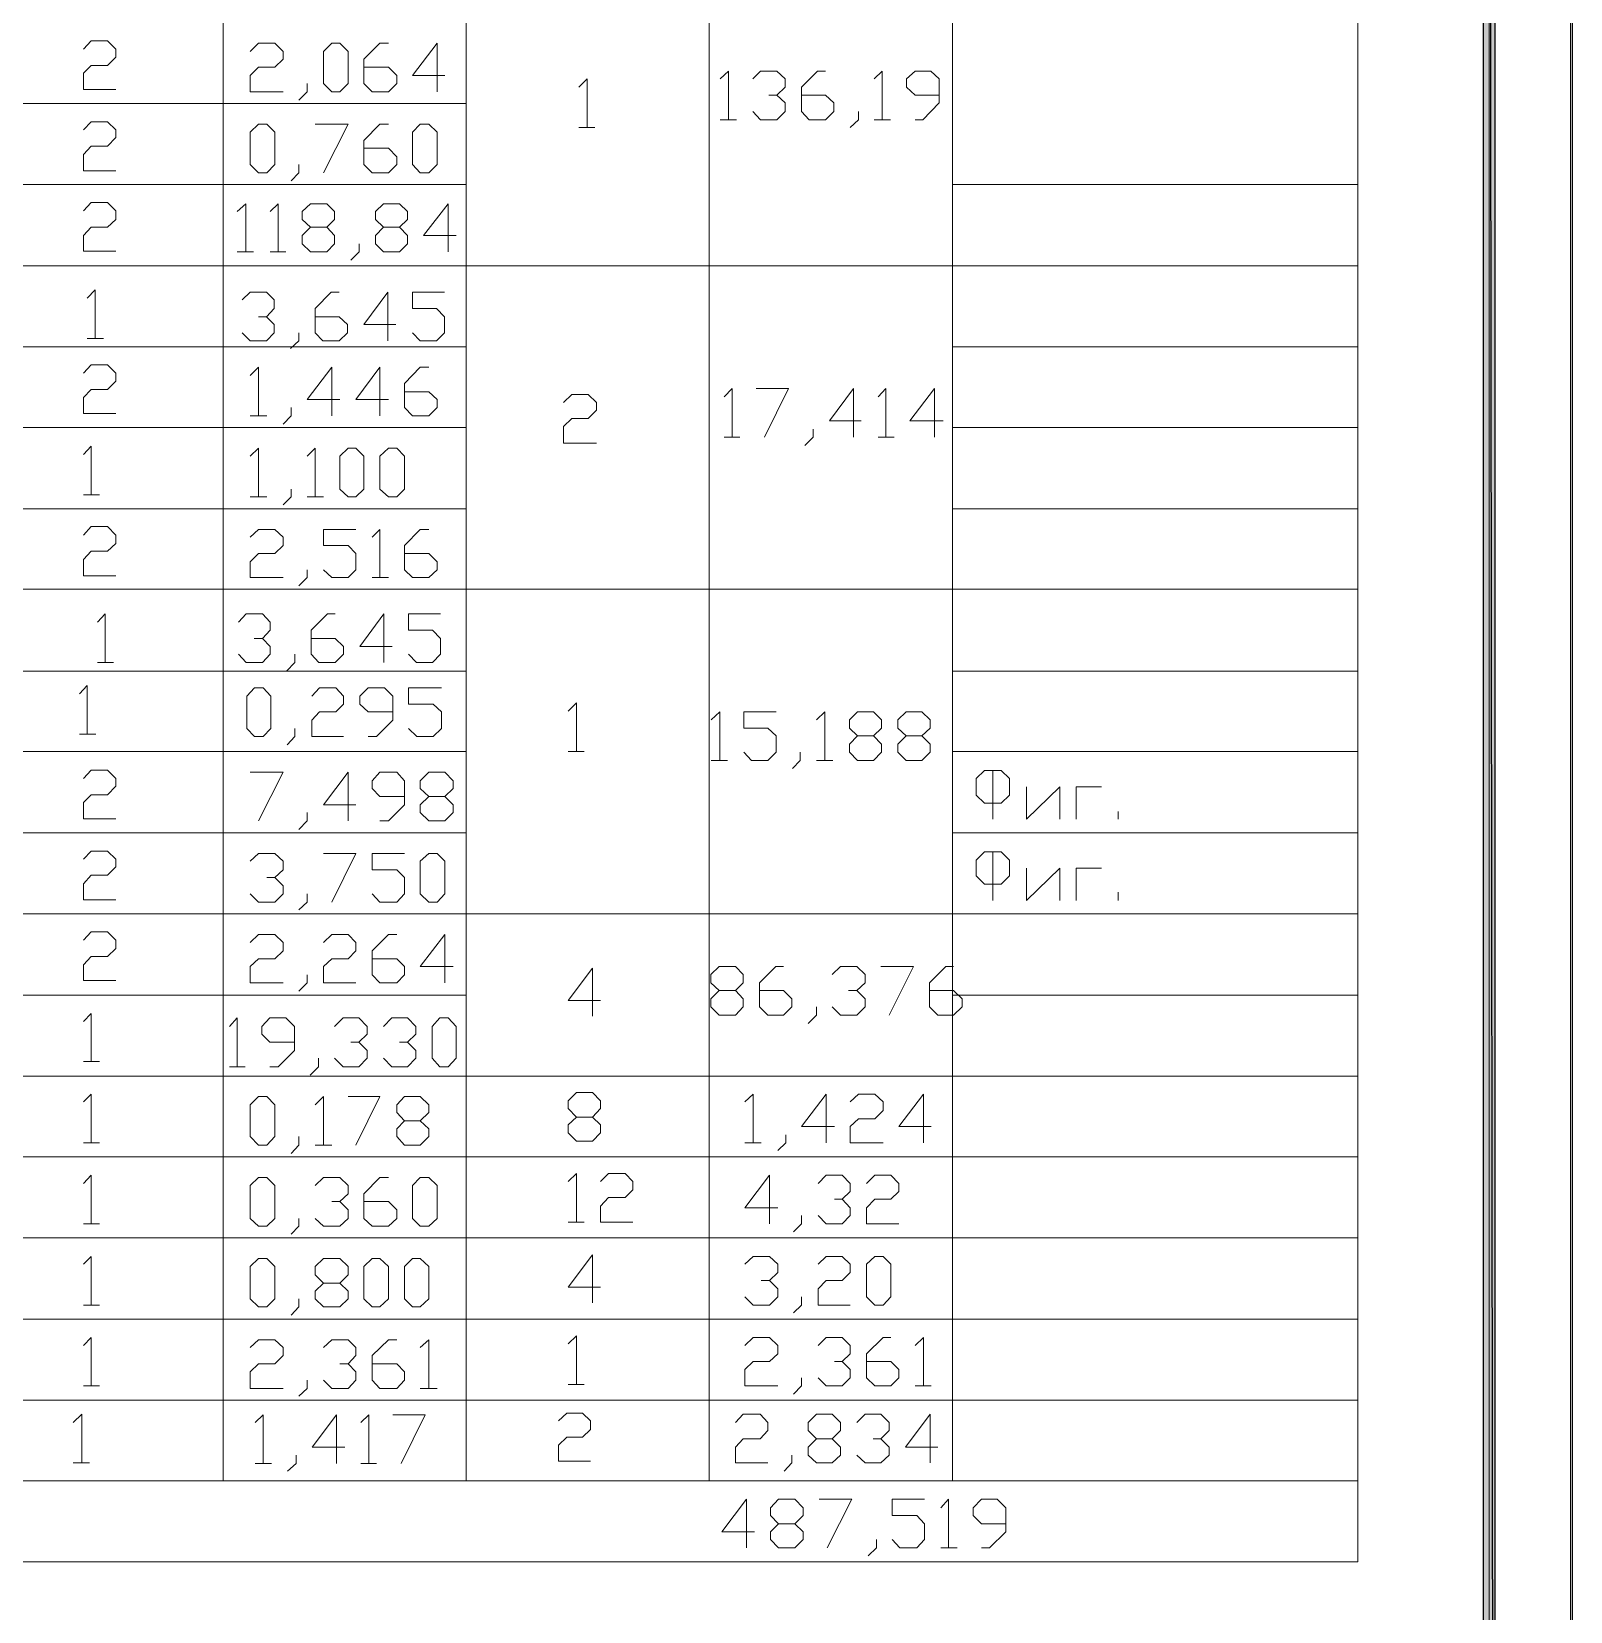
# Model space of a CAD drawing. Header units: millimetres. Extents: x -258556 to -95372, y 16759 to 83874.
# Drawn here: x -128240.5 to -128145.9, y 41522.8 to 41620 of the extents above; entities that cross this region are included whole.
import ezdxf
from ezdxf.xclip import XClip

# ---------------------------------------------------------------- set-up
doc = ezdxf.new("R2010")
doc.units = ezdxf.units.MM
doc.header["$LTSCALE"] = 0.5
doc.header["$XCLIPFRAME"] = 2

# ---------------------------------------------------------------- blocks, each defined once
blk = doc.blocks.new('MF13D4CA0')
at = {"color": 7, "linetype": 'Continuous', "lineweight": 5, "true_color": 0x000007}
blk.add_lwpolyline([(17.896, 582.899), (17.896, 11.049), (823.422, 11.049), (823.422, 582.899)], close=True, dxfattribs=at)

msp = doc.modelspace()

# ---------------------------------------------------------------- hatches: boundary and pattern name
at = {"true_color": 0x000007}
h = msp.add_hatch(color=7, dxfattribs=at)
h.paths.add_polyline_path([(-128336.362, 41416.87), (-128336.362, 41416.147), (-128151.253, 41416.87)])
h.paths.add_polyline_path([(-128336.362, 41416.147), (-128151.253, 41416.87), (-128150.53, 41416.182)])
h.paths.add_polyline_path([(-128151.253, 41416.87), (-128150.53, 41416.182), (-128151.253, 42001.108)])
h.paths.add_polyline_path([(-128150.53, 41416.182), (-128151.253, 42001.108), (-128150.53, 42001.762)])
h.paths.add_polyline_path([(-128151.253, 42001.108), (-128150.53, 42001.762), (-128963.796, 42001.108)])
h.paths.add_polyline_path([(-128150.53, 42001.762), (-128963.796, 42001.108), (-128964.484, 42001.762)])
h.paths.add_polyline_path([(-128963.796, 42001.108), (-128964.484, 42001.762), (-128963.796, 41416.87)])
h.paths.add_polyline_path([(-128964.484, 42001.762), (-128963.796, 41416.87), (-128964.484, 41416.182)])
h.paths.add_polyline_path([(-128963.796, 41416.87), (-128964.484, 41416.182), (-128336.362, 41416.733)])
h.paths.add_polyline_path([(-128964.484, 41416.182), (-128336.362, 41416.733), (-128336.362, 41416.044)])

# ---------------------------------------------------------------- linework, layer by layer
at = {"color": 7, "linetype": 'Continuous', "lineweight": 5, "true_color": 0x000007}
for points in [[(-128964.14, 41416.526), (-128150.875, 41416.388), (-128150.875, 42001.418), (-128964.14, 42001.418)], [(-128222.054, 41616.297), (-128222.571, 41616.814), (-128222.571, 41618.775), (-128222.054, 41619.292), (-128221.572, 41619.292), (-128221.056, 41618.775), (-128221.056, 41616.814), (-128221.572, 41616.297)], [(-128226.563, 41611.306), (-128227.08, 41611.823), (-128227.08, 41613.819), (-128226.563, 41614.301), (-128226.047, 41614.301), (-128225.565, 41613.819), (-128225.565, 41611.823), (-128226.047, 41611.306)], [(-128216.616, 41611.306), (-128217.098, 41611.823), (-128217.098, 41613.819), (-128216.616, 41614.301), (-128216.1, 41614.301), (-128215.583, 41613.819), (-128215.583, 41611.823), (-128216.1, 41611.306)], [(-128221.056, 41591.377), (-128221.572, 41591.859), (-128221.572, 41593.89), (-128221.056, 41594.372), (-128220.574, 41594.372), (-128220.092, 41593.89), (-128220.092, 41591.859), (-128220.574, 41591.377)], [(-128218.578, 41591.377), (-128219.094, 41591.859), (-128219.094, 41593.89), (-128218.578, 41594.372), (-128218.062, 41594.372), (-128217.58, 41593.89), (-128217.58, 41591.859), (-128218.062, 41591.377)], [(-128226.804, 41576.646), (-128227.286, 41577.128), (-128227.286, 41579.124), (-128226.804, 41579.64), (-128226.288, 41579.64), (-128225.806, 41579.124), (-128225.806, 41577.128), (-128226.288, 41576.646)], [(-128216.1, 41566.458), (-128216.616, 41566.974), (-128216.616, 41568.97), (-128216.1, 41569.452), (-128215.583, 41569.452), (-128215.102, 41568.97), (-128215.102, 41566.974), (-128215.583, 41566.458)], [(-128215.411, 41556.338), (-128215.893, 41556.855), (-128215.893, 41558.817), (-128215.411, 41559.333), (-128214.895, 41559.333), (-128214.413, 41558.817), (-128214.413, 41556.855), (-128214.895, 41556.338)], [(-128226.563, 41551.52), (-128227.08, 41552.036), (-128227.08, 41553.998), (-128226.563, 41554.514), (-128226.047, 41554.514), (-128225.565, 41553.998), (-128225.565, 41552.036), (-128226.047, 41551.52)], [(-128226.563, 41546.529), (-128227.08, 41547.011), (-128227.08, 41549.041), (-128226.563, 41549.523), (-128226.047, 41549.523), (-128225.565, 41549.041), (-128225.565, 41547.011), (-128226.047, 41546.529)], [(-128216.616, 41546.529), (-128217.098, 41547.011), (-128217.098, 41549.041), (-128216.616, 41549.523), (-128216.1, 41549.523), (-128215.583, 41549.041), (-128215.583, 41547.011), (-128216.1, 41546.529)], [(-128226.563, 41541.572), (-128227.08, 41542.054), (-128227.08, 41544.051), (-128226.563, 41544.532), (-128226.047, 41544.532), (-128225.565, 41544.051), (-128225.565, 41542.054), (-128226.047, 41541.572)], [(-128219.576, 41541.572), (-128220.092, 41542.054), (-128220.092, 41544.051), (-128219.576, 41544.532), (-128219.094, 41544.532), (-128218.578, 41544.051), (-128218.578, 41542.054), (-128219.094, 41541.572)], [(-128217.098, 41541.572), (-128217.58, 41542.054), (-128217.58, 41544.051), (-128217.098, 41544.532), (-128216.616, 41544.532), (-128216.1, 41544.051), (-128216.1, 41542.054), (-128216.616, 41541.572)], [(-128188.667, 41541.676), (-128189.184, 41542.192), (-128189.184, 41544.188), (-128188.667, 41544.67), (-128188.151, 41544.67), (-128187.669, 41544.188), (-128187.669, 41542.192), (-128188.151, 41541.676)]]:
    msp.add_lwpolyline(points, close=True, dxfattribs=at)
at = {"color": 7, "linetype": 'Continuous', "lineweight": -2, "true_color": 0x000007}
for points in [[(-128150.53, 41416.182), (-128151.253, 42001.108), (-128150.53, 42001.762)], [(-128151.253, 41416.87), (-128150.53, 41416.182), (-128151.253, 42001.108)]]:
    msp.add_lwpolyline(points, close=True, dxfattribs=at)
at = {"color": 7, "linetype": 'Continuous', "lineweight": 18, "true_color": 0x000007}
for points in [[(-128158.963, 41715.219), (-128158.963, 41525.877), (-128158.963, 41525.877)], [(-128228.732, 41665.414), (-128228.732, 41530.868), (-128228.732, 41530.868)], [(-128213.794, 41665.414), (-128213.794, 41530.868), (-128213.794, 41530.868)], [(-128198.855, 41665.414), (-128198.855, 41530.868), (-128198.855, 41530.868)], [(-128183.883, 41665.414), (-128183.883, 41530.868), (-128183.883, 41530.868)], [(-128303.491, 41615.574), (-128213.794, 41615.574), (-128213.794, 41615.574)], [(-128303.491, 41610.584), (-128213.794, 41610.584), (-128213.794, 41610.584)], [(-128183.883, 41610.584), (-128158.963, 41610.584), (-128158.963, 41610.584)], [(-128323.42, 41605.593), (-128158.963, 41605.593), (-128158.963, 41605.593)], [(-128303.491, 41605.593), (-128213.794, 41605.593), (-128213.794, 41605.593)], [(-128183.883, 41605.593), (-128158.963, 41605.593), (-128158.963, 41605.593)], [(-128303.491, 41600.602), (-128213.794, 41600.602), (-128213.794, 41600.602)], [(-128183.883, 41600.602), (-128158.963, 41600.602), (-128158.963, 41600.602)], [(-128303.491, 41595.646), (-128213.794, 41595.646), (-128213.794, 41595.646)], [(-128183.883, 41595.646), (-128158.963, 41595.646), (-128158.963, 41595.646)], [(-128303.491, 41590.655), (-128213.794, 41590.655), (-128213.794, 41590.655)], [(-128183.883, 41590.655), (-128158.963, 41590.655), (-128158.963, 41590.655)], [(-128323.42, 41585.698), (-128158.963, 41585.698), (-128158.963, 41585.698)], [(-128183.883, 41585.698), (-128158.963, 41585.698), (-128158.963, 41585.698)], [(-128303.491, 41580.673), (-128213.794, 41580.673), (-128213.794, 41580.673)], [(-128183.883, 41580.673), (-128158.963, 41580.673), (-128158.963, 41580.673)], [(-128303.491, 41575.717), (-128213.794, 41575.717), (-128213.794, 41575.717)], [(-128183.883, 41575.717), (-128158.963, 41575.717), (-128158.963, 41575.717)], [(-128303.491, 41570.726), (-128213.794, 41570.726), (-128213.794, 41570.726)], [(-128183.883, 41570.726), (-128158.963, 41570.726), (-128158.963, 41570.726)], [(-128323.42, 41565.735), (-128158.963, 41565.735), (-128158.963, 41565.735)], [(-128303.491, 41560.744), (-128213.794, 41560.744), (-128213.794, 41560.744)], [(-128183.883, 41560.744), (-128158.963, 41560.744), (-128158.963, 41560.744)], [(-128323.42, 41555.753), (-128158.963, 41555.753), (-128158.963, 41555.753)], [(-128323.42, 41550.797), (-128158.963, 41550.797), (-128158.963, 41550.797)], [(-128323.42, 41545.806), (-128158.963, 41545.806), (-128158.963, 41545.806)], [(-128323.42, 41540.815), (-128158.963, 41540.815), (-128158.963, 41540.815)], [(-128323.42, 41535.824), (-128158.963, 41535.824), (-128158.963, 41535.824)], [(-128348.34, 41530.868), (-128158.963, 41530.868), (-128158.963, 41530.868)], [(-128348.34, 41525.877), (-128158.963, 41525.877), (-128158.963, 41525.877)]]:
    msp.add_lwpolyline(points, dxfattribs=at)
at = {"color": 7, "linetype": 'Continuous', "lineweight": 5, "true_color": 0x000007}
for points in [[(-128237.337, 41618.913), (-128236.855, 41619.429), (-128235.857, 41619.429), (-128235.34, 41618.913), (-128235.34, 41618.431), (-128235.857, 41617.915), (-128236.855, 41617.915), (-128237.337, 41617.433), (-128237.337, 41616.435), (-128235.34, 41616.435)], [(-128227.08, 41618.775), (-128226.563, 41619.292), (-128225.565, 41619.292), (-128225.049, 41618.775), (-128225.049, 41618.294), (-128225.565, 41617.812), (-128226.563, 41617.812), (-128227.08, 41617.295), (-128227.08, 41616.297), (-128225.049, 41616.297)], [(-128220.092, 41617.812), (-128218.578, 41617.812), (-128218.062, 41617.295), (-128218.062, 41616.814), (-128218.578, 41616.297), (-128219.576, 41616.297), (-128220.092, 41616.814), (-128220.092, 41618.294), (-128219.094, 41619.292), (-128218.578, 41619.292)], [(-128215.102, 41617.295), (-128217.098, 41617.295), (-128215.583, 41619.292), (-128215.583, 41616.297)], [(-128198.167, 41617.089), (-128197.651, 41617.571), (-128197.651, 41614.576)], [(-128196.171, 41617.089), (-128195.689, 41617.571), (-128194.691, 41617.571), (-128194.174, 41617.089), (-128194.174, 41616.573), (-128194.691, 41616.091), (-128195.173, 41616.091)], [(-128193.176, 41616.091), (-128191.696, 41616.091), (-128191.18, 41615.609), (-128191.18, 41615.093), (-128191.696, 41614.576), (-128192.694, 41614.576), (-128193.176, 41615.093), (-128193.176, 41616.573), (-128192.178, 41617.571), (-128191.696, 41617.571)], [(-128188.702, 41617.089), (-128188.22, 41617.571), (-128188.22, 41614.576)], [(-128186.189, 41614.576), (-128185.707, 41614.576), (-128184.709, 41615.609), (-128184.709, 41617.089), (-128185.225, 41617.571), (-128186.189, 41617.571), (-128186.705, 41617.089), (-128186.705, 41616.573), (-128186.189, 41616.091), (-128184.709, 41616.091)], [(-128223.569, 41616.814), (-128223.569, 41616.297), (-128224.085, 41615.781)], [(-128206.875, 41616.573), (-128206.359, 41617.089), (-128206.359, 41614.094)], [(-128194.691, 41616.091), (-128194.174, 41615.609), (-128194.174, 41615.093), (-128194.691, 41614.576), (-128195.689, 41614.576), (-128196.171, 41615.093)], [(-128237.337, 41613.957), (-128236.855, 41614.439), (-128235.857, 41614.439), (-128235.34, 41613.957), (-128235.34, 41613.475), (-128235.857, 41612.959), (-128236.855, 41612.959), (-128237.337, 41612.442), (-128237.337, 41611.444), (-128235.34, 41611.444)], [(-128198.167, 41614.576), (-128197.169, 41614.576), (-128197.169, 41614.576)], [(-128189.665, 41615.093), (-128189.665, 41614.576), (-128190.182, 41614.094)], [(-128188.702, 41614.576), (-128187.704, 41614.576), (-128187.704, 41614.576)], [(-128223.087, 41614.301), (-128221.056, 41614.301), (-128222.571, 41611.306)], [(-128220.092, 41612.821), (-128218.578, 41612.821), (-128218.062, 41612.305), (-128218.062, 41611.823), (-128218.578, 41611.306), (-128219.576, 41611.306), (-128220.092, 41611.823), (-128220.092, 41613.303), (-128219.094, 41614.301), (-128218.578, 41614.301)], [(-128206.875, 41614.094), (-128205.877, 41614.094), (-128205.877, 41614.094)], [(-128224.085, 41611.823), (-128224.085, 41611.306), (-128224.567, 41610.825)], [(-128237.337, 41608.966), (-128236.855, 41609.482), (-128235.857, 41609.482), (-128235.34, 41608.966), (-128235.34, 41608.45), (-128235.857, 41607.968), (-128236.855, 41607.968), (-128237.337, 41607.451), (-128237.337, 41606.488), (-128235.34, 41606.488)], [(-128227.871, 41608.931), (-128227.355, 41609.413), (-128227.355, 41606.453)], [(-128225.84, 41608.931), (-128225.359, 41609.413), (-128225.359, 41606.453)], [(-128222.364, 41607.968), (-128221.882, 41607.451), (-128221.882, 41606.935), (-128222.364, 41606.453), (-128223.362, 41606.453), (-128223.879, 41606.935), (-128223.879, 41607.451), (-128223.362, 41607.968), (-128222.364, 41607.968), (-128221.882, 41608.45), (-128221.882, 41608.931), (-128222.364, 41609.413), (-128223.362, 41609.413), (-128223.879, 41608.931), (-128223.879, 41608.45), (-128223.362, 41607.968)], [(-128217.89, 41607.968), (-128217.408, 41607.451), (-128217.408, 41606.935), (-128217.89, 41606.453), (-128218.888, 41606.453), (-128219.37, 41606.935), (-128219.37, 41607.451), (-128218.888, 41607.968), (-128217.89, 41607.968), (-128217.408, 41608.45), (-128217.408, 41608.931), (-128217.89, 41609.413), (-128218.888, 41609.413), (-128219.37, 41608.931), (-128219.37, 41608.45), (-128218.888, 41607.968)], [(-128214.413, 41607.451), (-128216.409, 41607.451), (-128214.895, 41609.413), (-128214.895, 41606.453)], [(-128220.368, 41606.935), (-128220.368, 41606.453), (-128220.884, 41605.937)], [(-128227.871, 41606.453), (-128226.873, 41606.453), (-128226.873, 41606.453)], [(-128225.84, 41606.453), (-128224.877, 41606.453), (-128224.877, 41606.453)], [(-128237.096, 41603.596), (-128236.614, 41604.113), (-128236.614, 41601.118)], [(-128227.561, 41603.493), (-128227.08, 41603.975), (-128226.081, 41603.975), (-128225.599, 41603.493), (-128225.599, 41602.977), (-128226.081, 41602.461), (-128226.563, 41602.461)], [(-128223.087, 41602.461), (-128221.607, 41602.461), (-128221.091, 41601.979), (-128221.091, 41601.462), (-128221.607, 41600.981), (-128222.605, 41600.981), (-128223.087, 41601.462), (-128223.087, 41602.977), (-128222.089, 41603.975), (-128221.607, 41603.975)], [(-128218.13, 41601.979), (-128220.092, 41601.979), (-128218.612, 41603.975), (-128218.612, 41600.981)], [(-128217.098, 41601.462), (-128216.616, 41600.981), (-128215.618, 41600.981), (-128215.136, 41601.462), (-128215.136, 41602.461), (-128215.618, 41602.977), (-128217.098, 41602.977), (-128217.098, 41603.975), (-128215.136, 41603.975)], [(-128226.081, 41602.461), (-128225.599, 41601.979), (-128225.599, 41601.462), (-128226.081, 41600.981), (-128227.08, 41600.981), (-128227.561, 41601.462)], [(-128237.096, 41601.118), (-128236.097, 41601.118), (-128236.097, 41601.118)], [(-128224.085, 41601.462), (-128224.085, 41600.981), (-128224.601, 41600.499)], [(-128237.337, 41598.984), (-128236.855, 41599.501), (-128235.857, 41599.501), (-128235.34, 41598.984), (-128235.34, 41598.502), (-128235.857, 41597.986), (-128236.855, 41597.986), (-128237.337, 41597.504), (-128237.337, 41596.506), (-128235.34, 41596.506)], [(-128227.08, 41598.847), (-128226.563, 41599.363), (-128226.563, 41596.368)], [(-128221.572, 41597.366), (-128223.569, 41597.366), (-128222.054, 41599.363), (-128222.054, 41596.368)], [(-128218.578, 41597.366), (-128220.574, 41597.366), (-128219.094, 41599.363), (-128219.094, 41596.368)], [(-128217.58, 41597.848), (-128216.1, 41597.848), (-128215.583, 41597.366), (-128215.583, 41596.885), (-128216.1, 41596.368), (-128217.098, 41596.368), (-128217.58, 41596.885), (-128217.58, 41598.365), (-128216.616, 41599.363), (-128216.1, 41599.363)], [(-128197.926, 41597.539), (-128197.444, 41598.055), (-128197.444, 41595.06)], [(-128195.964, 41598.055), (-128193.968, 41598.055), (-128195.448, 41595.06)], [(-128189.493, 41596.059), (-128191.455, 41596.059), (-128189.975, 41598.055), (-128189.975, 41595.06)], [(-128188.461, 41597.539), (-128187.979, 41598.055), (-128187.979, 41595.06)], [(-128184.468, 41596.059), (-128186.499, 41596.059), (-128184.984, 41598.055), (-128184.984, 41595.06)], [(-128224.567, 41596.885), (-128224.567, 41596.368), (-128225.049, 41595.852)], [(-128207.805, 41597.194), (-128207.288, 41597.676), (-128206.29, 41597.676), (-128205.774, 41597.194), (-128205.774, 41596.713), (-128206.29, 41596.196), (-128207.288, 41596.196), (-128207.805, 41595.714), (-128207.805, 41594.682), (-128205.774, 41594.682)], [(-128227.08, 41596.368), (-128226.047, 41596.368), (-128226.047, 41596.368)], [(-128197.926, 41595.06), (-128196.962, 41595.06), (-128196.962, 41595.06)], [(-128192.453, 41595.542), (-128192.453, 41595.06), (-128192.97, 41594.544)], [(-128188.461, 41595.06), (-128187.463, 41595.06), (-128187.463, 41595.06)], [(-128237.337, 41593.993), (-128236.855, 41594.51), (-128236.855, 41591.515)], [(-128227.08, 41593.89), (-128226.563, 41594.372), (-128226.563, 41591.377)], [(-128223.569, 41593.89), (-128223.087, 41594.372), (-128223.087, 41591.377)], [(-128237.337, 41591.515), (-128236.338, 41591.515), (-128236.338, 41591.515)], [(-128227.08, 41591.377), (-128226.047, 41591.377), (-128226.047, 41591.377)], [(-128224.567, 41591.859), (-128224.567, 41591.377), (-128225.049, 41590.896)], [(-128223.569, 41591.377), (-128222.571, 41591.377), (-128222.571, 41591.377)], [(-128237.337, 41589.037), (-128236.855, 41589.553), (-128235.857, 41589.553), (-128235.34, 41589.037), (-128235.34, 41588.521), (-128235.857, 41588.039), (-128236.855, 41588.039), (-128237.337, 41587.522), (-128237.337, 41586.524), (-128235.34, 41586.524)], [(-128227.08, 41588.899), (-128226.563, 41589.381), (-128225.565, 41589.381), (-128225.049, 41588.899), (-128225.049, 41588.383), (-128225.565, 41587.901), (-128226.563, 41587.901), (-128227.08, 41587.385), (-128227.08, 41586.421), (-128225.049, 41586.421)], [(-128222.571, 41586.903), (-128222.054, 41586.421), (-128221.056, 41586.421), (-128220.574, 41586.903), (-128220.574, 41587.901), (-128221.056, 41588.383), (-128222.571, 41588.383), (-128222.571, 41589.381), (-128220.574, 41589.381)], [(-128219.576, 41588.899), (-128219.094, 41589.381), (-128219.094, 41586.421)], [(-128217.58, 41587.901), (-128216.1, 41587.901), (-128215.583, 41587.385), (-128215.583, 41586.903), (-128216.1, 41586.421), (-128217.098, 41586.421), (-128217.58, 41586.903), (-128217.58, 41588.383), (-128216.616, 41589.381), (-128216.1, 41589.381)], [(-128223.569, 41586.903), (-128223.569, 41586.421), (-128224.085, 41585.905)], [(-128219.576, 41586.421), (-128218.578, 41586.421), (-128218.578, 41586.421)], [(-128303.491, 41585.698), (-128213.794, 41585.698), (-128213.794, 41585.698)], [(-128236.476, 41583.668), (-128235.994, 41584.184), (-128235.994, 41581.189)], [(-128227.802, 41583.668), (-128227.32, 41584.184), (-128226.322, 41584.184), (-128225.84, 41583.668), (-128225.84, 41583.186), (-128226.322, 41582.669), (-128226.839, 41582.669)], [(-128223.328, 41582.669), (-128221.848, 41582.669), (-128221.331, 41582.187), (-128221.331, 41581.706), (-128221.848, 41581.189), (-128222.846, 41581.189), (-128223.328, 41581.706), (-128223.328, 41583.186), (-128222.33, 41584.184), (-128221.848, 41584.184)], [(-128218.337, 41582.187), (-128220.333, 41582.187), (-128218.853, 41584.184), (-128218.853, 41581.189)], [(-128217.339, 41581.706), (-128216.857, 41581.189), (-128215.859, 41581.189), (-128215.377, 41581.706), (-128215.377, 41582.669), (-128215.859, 41583.186), (-128217.339, 41583.186), (-128217.339, 41584.184), (-128215.377, 41584.184)], [(-128226.322, 41582.669), (-128225.84, 41582.187), (-128225.84, 41581.706), (-128226.322, 41581.189), (-128227.32, 41581.189), (-128227.802, 41581.706)], [(-128224.326, 41581.706), (-128224.326, 41581.189), (-128224.842, 41580.673)], [(-128236.476, 41581.189), (-128235.478, 41581.189), (-128235.478, 41581.189)], [(-128237.578, 41579.262), (-128237.096, 41579.778), (-128237.096, 41576.784)], [(-128223.293, 41579.124), (-128222.812, 41579.64), (-128221.813, 41579.64), (-128221.331, 41579.124), (-128221.331, 41578.642), (-128221.813, 41578.16), (-128222.812, 41578.16), (-128223.293, 41577.644), (-128223.293, 41576.646), (-128221.331, 41576.646)], [(-128219.817, 41576.646), (-128219.301, 41576.646), (-128218.303, 41577.644), (-128218.303, 41579.124), (-128218.819, 41579.64), (-128219.817, 41579.64), (-128220.333, 41579.124), (-128220.333, 41578.642), (-128219.817, 41578.16), (-128218.303, 41578.16)], [(-128217.339, 41577.128), (-128216.823, 41576.646), (-128215.824, 41576.646), (-128215.308, 41577.128), (-128215.308, 41578.16), (-128215.824, 41578.642), (-128217.339, 41578.642), (-128217.339, 41579.64), (-128215.308, 41579.64)], [(-128207.529, 41578.195), (-128207.013, 41578.711), (-128207.013, 41575.717)], [(-128198.718, 41577.679), (-128198.202, 41578.16), (-128198.202, 41575.166)], [(-128196.721, 41575.682), (-128196.24, 41575.166), (-128195.241, 41575.166), (-128194.725, 41575.682), (-128194.725, 41576.68), (-128195.241, 41577.162), (-128196.721, 41577.162), (-128196.721, 41578.16), (-128194.725, 41578.16)], [(-128192.247, 41577.679), (-128191.731, 41578.16), (-128191.731, 41575.166)], [(-128188.736, 41576.68), (-128188.254, 41576.164), (-128188.254, 41575.682), (-128188.736, 41575.166), (-128189.734, 41575.166), (-128190.216, 41575.682), (-128190.216, 41576.164), (-128189.734, 41576.68), (-128188.736, 41576.68), (-128188.254, 41577.162), (-128188.254, 41577.679), (-128188.736, 41578.16), (-128189.734, 41578.16), (-128190.216, 41577.679), (-128190.216, 41577.162), (-128189.734, 41576.68)], [(-128185.776, 41576.68), (-128185.26, 41576.164), (-128185.26, 41575.682), (-128185.776, 41575.166), (-128186.74, 41575.166), (-128187.256, 41575.682), (-128187.256, 41576.164), (-128186.74, 41576.68), (-128185.776, 41576.68), (-128185.26, 41577.162), (-128185.26, 41577.679), (-128185.776, 41578.16), (-128186.74, 41578.16), (-128187.256, 41577.679), (-128187.256, 41577.162), (-128186.74, 41576.68)], [(-128237.578, 41576.784), (-128236.579, 41576.784), (-128236.579, 41576.784)], [(-128224.326, 41577.128), (-128224.326, 41576.646), (-128224.808, 41576.13)], [(-128207.529, 41575.717), (-128206.531, 41575.717), (-128206.531, 41575.717)], [(-128193.245, 41575.682), (-128193.245, 41575.166), (-128193.727, 41574.684)], [(-128237.337, 41574.064), (-128236.855, 41574.581), (-128235.857, 41574.581), (-128235.34, 41574.064), (-128235.34, 41573.583), (-128235.857, 41573.066), (-128236.855, 41573.066), (-128237.337, 41572.584), (-128237.337, 41571.586), (-128235.34, 41571.586)], [(-128198.718, 41575.166), (-128197.72, 41575.166), (-128197.72, 41575.166)], [(-128192.247, 41575.166), (-128191.249, 41575.166), (-128191.249, 41575.166)], [(-128181.405, 41571.552), (-128181.405, 41574.546), (-128181.921, 41574.546), (-128182.437, 41574.064), (-128182.437, 41573.032), (-128181.921, 41572.55), (-128180.888, 41572.55), (-128180.372, 41573.032), (-128180.372, 41574.064), (-128180.888, 41574.546), (-128181.405, 41574.546)], [(-128227.08, 41574.443), (-128225.049, 41574.443), (-128226.563, 41571.449)], [(-128220.574, 41572.447), (-128222.571, 41572.447), (-128221.056, 41574.443), (-128221.056, 41571.449)], [(-128219.094, 41571.449), (-128218.578, 41571.449), (-128217.58, 41572.447), (-128217.58, 41573.927), (-128218.062, 41574.443), (-128219.094, 41574.443), (-128219.576, 41573.927), (-128219.576, 41573.445), (-128219.094, 41572.963), (-128217.58, 41572.963)], [(-128215.102, 41572.963), (-128214.585, 41572.447), (-128214.585, 41571.965), (-128215.102, 41571.449), (-128216.1, 41571.449), (-128216.616, 41571.965), (-128216.616, 41572.447), (-128216.1, 41572.963), (-128215.102, 41572.963), (-128214.585, 41573.445), (-128214.585, 41573.927), (-128215.102, 41574.443), (-128216.1, 41574.443), (-128216.616, 41573.927), (-128216.616, 41573.445), (-128216.1, 41572.963)], [(-128179.34, 41573.548), (-128179.34, 41571.552), (-128177.274, 41573.548), (-128177.274, 41571.552)], [(-128176.276, 41571.552), (-128176.276, 41573.548), (-128174.727, 41573.548)], [(-128223.569, 41571.965), (-128223.569, 41571.449), (-128224.085, 41570.932)], [(-128173.695, 41571.552), (-128173.695, 41572.034), (-128173.695, 41572.034)], [(-128237.337, 41569.108), (-128236.855, 41569.59), (-128235.857, 41569.59), (-128235.34, 41569.108), (-128235.34, 41568.626), (-128235.857, 41568.11), (-128236.855, 41568.11), (-128237.337, 41567.594), (-128237.337, 41566.595), (-128235.34, 41566.595)], [(-128227.08, 41568.97), (-128226.563, 41569.452), (-128225.565, 41569.452), (-128225.049, 41568.97), (-128225.049, 41568.454), (-128225.565, 41567.972), (-128226.047, 41567.972)], [(-128222.571, 41569.452), (-128220.574, 41569.452), (-128222.054, 41566.458)], [(-128219.576, 41566.974), (-128219.094, 41566.458), (-128218.062, 41566.458), (-128217.58, 41566.974), (-128217.58, 41567.972), (-128218.062, 41568.454), (-128219.576, 41568.454), (-128219.576, 41569.452), (-128217.58, 41569.452)], [(-128181.405, 41566.561), (-128181.405, 41569.555), (-128181.921, 41569.555), (-128182.437, 41569.039), (-128182.437, 41568.075), (-128181.921, 41567.559), (-128180.888, 41567.559), (-128180.372, 41568.075), (-128180.372, 41569.039), (-128180.888, 41569.555), (-128181.405, 41569.555)], [(-128225.565, 41567.972), (-128225.049, 41567.456), (-128225.049, 41566.974), (-128225.565, 41566.458), (-128226.563, 41566.458), (-128227.08, 41566.974)], [(-128179.34, 41568.557), (-128179.34, 41566.561), (-128177.274, 41568.557), (-128177.274, 41566.561)], [(-128176.276, 41566.561), (-128176.276, 41568.557), (-128174.727, 41568.557)], [(-128223.569, 41566.974), (-128223.569, 41566.458), (-128224.085, 41565.976)], [(-128173.695, 41566.561), (-128173.695, 41567.077), (-128173.695, 41567.077)], [(-128237.337, 41564.117), (-128236.855, 41564.633), (-128235.857, 41564.633), (-128235.34, 41564.117), (-128235.34, 41563.601), (-128235.857, 41563.119), (-128236.855, 41563.119), (-128237.337, 41562.603), (-128237.337, 41561.639), (-128235.34, 41561.639)], [(-128227.08, 41563.98), (-128226.563, 41564.461), (-128225.565, 41564.461), (-128225.049, 41563.98), (-128225.049, 41563.463), (-128225.565, 41562.981), (-128226.563, 41562.981), (-128227.08, 41562.499), (-128227.08, 41561.501), (-128225.049, 41561.501)], [(-128222.571, 41563.98), (-128222.054, 41564.461), (-128221.056, 41564.461), (-128220.574, 41563.98), (-128220.574, 41563.463), (-128221.056, 41562.981), (-128222.054, 41562.981), (-128222.571, 41562.499), (-128222.571, 41561.501), (-128220.574, 41561.501)], [(-128219.576, 41562.981), (-128218.062, 41562.981), (-128217.58, 41562.499), (-128217.58, 41561.983), (-128218.062, 41561.501), (-128219.094, 41561.501), (-128219.576, 41561.983), (-128219.576, 41563.463), (-128218.578, 41564.461), (-128218.062, 41564.461)], [(-128214.585, 41562.499), (-128216.616, 41562.499), (-128215.102, 41564.461), (-128215.102, 41561.501)], [(-128223.569, 41561.983), (-128223.569, 41561.501), (-128224.085, 41560.985)], [(-128205.533, 41560.4), (-128207.529, 41560.4), (-128206.015, 41562.396), (-128206.015, 41559.436)], [(-128197.238, 41561.019), (-128196.756, 41560.503), (-128196.756, 41560.021), (-128197.238, 41559.505), (-128198.236, 41559.505), (-128198.752, 41560.021), (-128198.752, 41560.503), (-128198.236, 41561.019), (-128197.238, 41561.019), (-128196.756, 41561.501), (-128196.756, 41562.018), (-128197.238, 41562.499), (-128198.236, 41562.499), (-128198.752, 41562.018), (-128198.752, 41561.501), (-128198.236, 41561.019)], [(-128195.758, 41561.019), (-128194.278, 41561.019), (-128193.761, 41560.503), (-128193.761, 41560.021), (-128194.278, 41559.505), (-128195.241, 41559.505), (-128195.758, 41560.021), (-128195.758, 41561.501), (-128194.76, 41562.499), (-128194.278, 41562.499)], [(-128191.283, 41562.018), (-128190.767, 41562.499), (-128189.769, 41562.499), (-128189.252, 41562.018), (-128189.252, 41561.501), (-128189.769, 41561.019), (-128190.285, 41561.019)], [(-128188.289, 41562.499), (-128186.292, 41562.499), (-128187.772, 41559.505)], [(-128185.294, 41561.019), (-128183.814, 41561.019), (-128183.298, 41560.503), (-128183.298, 41560.021), (-128183.814, 41559.505), (-128184.778, 41559.505), (-128185.294, 41560.021), (-128185.294, 41561.501), (-128184.296, 41562.499), (-128183.814, 41562.499)], [(-128189.769, 41561.019), (-128189.252, 41560.503), (-128189.252, 41560.021), (-128189.769, 41559.505), (-128190.767, 41559.505), (-128191.283, 41560.021)], [(-128192.247, 41560.021), (-128192.247, 41559.505), (-128192.763, 41558.989)], [(-128237.337, 41559.126), (-128236.855, 41559.608), (-128236.855, 41556.648)], [(-128228.353, 41558.817), (-128227.871, 41559.333), (-128227.871, 41556.338)], [(-128225.875, 41556.338), (-128225.359, 41556.338), (-128224.36, 41557.337), (-128224.36, 41558.817), (-128224.877, 41559.333), (-128225.875, 41559.333), (-128226.357, 41558.817), (-128226.357, 41558.335), (-128225.875, 41557.853), (-128224.36, 41557.853)], [(-128221.882, 41558.817), (-128221.366, 41559.333), (-128220.402, 41559.333), (-128219.886, 41558.817), (-128219.886, 41558.335), (-128220.402, 41557.853), (-128220.884, 41557.853)], [(-128218.888, 41558.817), (-128218.371, 41559.333), (-128217.408, 41559.333), (-128216.891, 41558.817), (-128216.891, 41558.335), (-128217.408, 41557.853), (-128217.89, 41557.853)], [(-128220.402, 41557.853), (-128219.886, 41557.337), (-128219.886, 41556.855), (-128220.402, 41556.338), (-128221.366, 41556.338), (-128221.882, 41556.855)], [(-128217.408, 41557.853), (-128216.891, 41557.337), (-128216.891, 41556.855), (-128217.408, 41556.338), (-128218.371, 41556.338), (-128218.888, 41556.855)], [(-128237.337, 41556.648), (-128236.338, 41556.648), (-128236.338, 41556.648)], [(-128228.353, 41556.338), (-128227.389, 41556.338), (-128227.389, 41556.338)], [(-128222.88, 41556.855), (-128222.88, 41556.338), (-128223.397, 41555.822)], [(-128237.337, 41554.17), (-128236.855, 41554.652), (-128236.855, 41551.657)], [(-128223.087, 41553.998), (-128222.571, 41554.514), (-128222.571, 41551.52)], [(-128221.056, 41554.514), (-128219.094, 41554.514), (-128220.574, 41551.52)], [(-128216.616, 41553), (-128216.1, 41552.518), (-128216.1, 41552.036), (-128216.616, 41551.52), (-128217.58, 41551.52), (-128218.062, 41552.036), (-128218.062, 41552.518), (-128217.58, 41553), (-128216.616, 41553), (-128216.1, 41553.516), (-128216.1, 41553.998), (-128216.616, 41554.514), (-128217.58, 41554.514), (-128218.062, 41553.998), (-128218.062, 41553.516), (-128217.58, 41553)], [(-128206.015, 41553.241), (-128205.533, 41552.759), (-128205.533, 41552.277), (-128206.015, 41551.761), (-128207.013, 41551.761), (-128207.529, 41552.277), (-128207.529, 41552.759), (-128207.013, 41553.241), (-128206.015, 41553.241), (-128205.533, 41553.757), (-128205.533, 41554.239), (-128206.015, 41554.755), (-128207.013, 41554.755), (-128207.529, 41554.239), (-128207.529, 41553.757), (-128207.013, 41553.241)], [(-128196.653, 41554.17), (-128196.136, 41554.652), (-128196.136, 41551.657)], [(-128191.146, 41552.655), (-128193.176, 41552.655), (-128191.662, 41554.652), (-128191.662, 41551.657)], [(-128190.182, 41554.17), (-128189.665, 41554.652), (-128188.667, 41554.652), (-128188.151, 41554.17), (-128188.151, 41553.654), (-128188.667, 41553.137), (-128189.665, 41553.137), (-128190.182, 41552.655), (-128190.182, 41551.657), (-128188.151, 41551.657)], [(-128185.191, 41552.655), (-128187.187, 41552.655), (-128185.673, 41554.652), (-128185.673, 41551.657)], [(-128237.337, 41551.657), (-128236.338, 41551.657), (-128236.338, 41551.657)], [(-128224.085, 41552.036), (-128224.085, 41551.52), (-128224.567, 41551.003)], [(-128223.087, 41551.52), (-128222.054, 41551.52), (-128222.054, 41551.52)], [(-128196.653, 41551.657), (-128195.654, 41551.657), (-128195.654, 41551.657)], [(-128194.14, 41552.139), (-128194.14, 41551.657), (-128194.622, 41551.175)], [(-128237.337, 41549.145), (-128236.855, 41549.661), (-128236.855, 41546.666)], [(-128223.087, 41549.041), (-128222.571, 41549.523), (-128221.572, 41549.523), (-128221.056, 41549.041), (-128221.056, 41548.525), (-128221.572, 41548.043), (-128222.054, 41548.043)], [(-128220.092, 41548.043), (-128218.578, 41548.043), (-128218.062, 41547.527), (-128218.062, 41547.011), (-128218.578, 41546.529), (-128219.576, 41546.529), (-128220.092, 41547.011), (-128220.092, 41548.525), (-128219.094, 41549.523), (-128218.578, 41549.523)], [(-128207.529, 41549.282), (-128207.013, 41549.764), (-128207.013, 41546.77)], [(-128205.533, 41549.282), (-128205.051, 41549.764), (-128204.018, 41549.764), (-128203.537, 41549.282), (-128203.537, 41548.766), (-128204.018, 41548.284), (-128205.051, 41548.284), (-128205.533, 41547.768), (-128205.533, 41546.77), (-128203.537, 41546.77)], [(-128194.622, 41547.665), (-128196.653, 41547.665), (-128195.138, 41549.661), (-128195.138, 41546.666)], [(-128192.144, 41549.145), (-128191.662, 41549.661), (-128190.664, 41549.661), (-128190.182, 41549.145), (-128190.182, 41548.663), (-128190.664, 41548.181), (-128191.146, 41548.181)], [(-128189.184, 41549.145), (-128188.667, 41549.661), (-128187.669, 41549.661), (-128187.187, 41549.145), (-128187.187, 41548.663), (-128187.669, 41548.181), (-128188.667, 41548.181), (-128189.184, 41547.665), (-128189.184, 41546.666), (-128187.187, 41546.666)], [(-128221.572, 41548.043), (-128221.056, 41547.527), (-128221.056, 41547.011), (-128221.572, 41546.529), (-128222.571, 41546.529), (-128223.087, 41547.011)], [(-128190.664, 41548.181), (-128190.182, 41547.665), (-128190.182, 41547.183), (-128190.664, 41546.666), (-128191.662, 41546.666), (-128192.144, 41547.183)], [(-128237.337, 41546.666), (-128236.338, 41546.666), (-128236.338, 41546.666)], [(-128224.085, 41547.011), (-128224.085, 41546.529), (-128224.567, 41546.047)], [(-128207.529, 41546.77), (-128206.531, 41546.77), (-128206.531, 41546.77)], [(-128193.176, 41547.183), (-128193.176, 41546.666), (-128193.658, 41546.185)], [(-128237.337, 41544.188), (-128236.855, 41544.67), (-128236.855, 41541.676)], [(-128221.572, 41543.018), (-128221.056, 41542.536), (-128221.056, 41542.054), (-128221.572, 41541.572), (-128222.571, 41541.572), (-128223.087, 41542.054), (-128223.087, 41542.536), (-128222.571, 41543.018), (-128221.572, 41543.018), (-128221.056, 41543.534), (-128221.056, 41544.051), (-128221.572, 41544.532), (-128222.571, 41544.532), (-128223.087, 41544.051), (-128223.087, 41543.534), (-128222.571, 41543.018)], [(-128205.533, 41542.777), (-128207.529, 41542.777), (-128206.015, 41544.773), (-128206.015, 41541.813)], [(-128196.653, 41544.188), (-128196.136, 41544.67), (-128195.138, 41544.67), (-128194.622, 41544.188), (-128194.622, 41543.672), (-128195.138, 41543.19), (-128195.654, 41543.19)], [(-128192.144, 41544.188), (-128191.662, 41544.67), (-128190.664, 41544.67), (-128190.182, 41544.188), (-128190.182, 41543.672), (-128190.664, 41543.19), (-128191.662, 41543.19), (-128192.144, 41542.674), (-128192.144, 41541.676), (-128190.182, 41541.676)], [(-128195.138, 41543.19), (-128194.622, 41542.674), (-128194.622, 41542.192), (-128195.138, 41541.676), (-128196.136, 41541.676), (-128196.653, 41542.192)], [(-128237.337, 41541.676), (-128236.338, 41541.676), (-128236.338, 41541.676)], [(-128224.085, 41542.054), (-128224.085, 41541.572), (-128224.567, 41541.056)], [(-128193.176, 41542.192), (-128193.176, 41541.676), (-128193.658, 41541.194)], [(-128237.337, 41539.197), (-128236.855, 41539.679), (-128236.855, 41536.719)], [(-128207.529, 41539.301), (-128207.013, 41539.783), (-128207.013, 41536.788)], [(-128196.653, 41539.197), (-128196.136, 41539.679), (-128195.138, 41539.679), (-128194.622, 41539.197), (-128194.622, 41538.681), (-128195.138, 41538.199), (-128196.136, 41538.199), (-128196.653, 41537.717), (-128196.653, 41536.719), (-128194.622, 41536.719)], [(-128192.144, 41539.197), (-128191.662, 41539.679), (-128190.664, 41539.679), (-128190.182, 41539.197), (-128190.182, 41538.681), (-128190.664, 41538.199), (-128191.146, 41538.199)], [(-128189.184, 41538.199), (-128187.669, 41538.199), (-128187.187, 41537.717), (-128187.187, 41537.201), (-128187.669, 41536.719), (-128188.667, 41536.719), (-128189.184, 41537.201), (-128189.184, 41538.681), (-128188.151, 41539.679), (-128187.669, 41539.679)], [(-128186.189, 41539.197), (-128185.673, 41539.679), (-128185.673, 41536.719)], [(-128227.08, 41539.06), (-128226.563, 41539.542), (-128225.565, 41539.542), (-128225.049, 41539.06), (-128225.049, 41538.578), (-128225.565, 41538.062), (-128226.563, 41538.062), (-128227.08, 41537.58), (-128227.08, 41536.547), (-128225.049, 41536.547)], [(-128222.571, 41539.06), (-128222.054, 41539.542), (-128221.056, 41539.542), (-128220.574, 41539.06), (-128220.574, 41538.578), (-128221.056, 41538.062), (-128221.572, 41538.062)], [(-128219.576, 41538.062), (-128218.062, 41538.062), (-128217.58, 41537.58), (-128217.58, 41537.063), (-128218.062, 41536.547), (-128219.094, 41536.547), (-128219.576, 41537.063), (-128219.576, 41538.578), (-128218.578, 41539.542), (-128218.062, 41539.542)], [(-128216.616, 41539.06), (-128216.1, 41539.542), (-128216.1, 41536.547)], [(-128221.056, 41538.062), (-128220.574, 41537.58), (-128220.574, 41537.063), (-128221.056, 41536.547), (-128222.054, 41536.547), (-128222.571, 41537.063)], [(-128190.664, 41538.199), (-128190.182, 41537.717), (-128190.182, 41537.201), (-128190.664, 41536.719), (-128191.662, 41536.719), (-128192.144, 41537.201)], [(-128237.337, 41536.719), (-128236.338, 41536.719), (-128236.338, 41536.719)], [(-128223.569, 41537.063), (-128223.569, 41536.547), (-128224.085, 41536.065)], [(-128207.529, 41536.788), (-128206.531, 41536.788), (-128206.531, 41536.788)], [(-128193.176, 41537.201), (-128193.176, 41536.719), (-128193.658, 41536.203)], [(-128186.189, 41536.719), (-128185.191, 41536.719), (-128185.191, 41536.719)], [(-128216.616, 41536.547), (-128215.583, 41536.547), (-128215.583, 41536.547)], [(-128237.956, 41534.448), (-128237.44, 41534.964), (-128237.44, 41531.969)], [(-128226.77, 41534.448), (-128226.288, 41534.929), (-128226.288, 41531.935)], [(-128221.263, 41532.933), (-128223.259, 41532.933), (-128221.779, 41534.929), (-128221.779, 41531.935)], [(-128220.264, 41534.448), (-128219.783, 41534.929), (-128219.783, 41531.935)], [(-128218.303, 41534.929), (-128216.306, 41534.929), (-128217.786, 41531.935)], [(-128208.114, 41534.551), (-128207.598, 41535.033), (-128206.634, 41535.033), (-128206.152, 41534.551), (-128206.152, 41534.034), (-128206.634, 41533.553), (-128207.598, 41533.553), (-128208.114, 41533.071), (-128208.114, 41532.073), (-128206.152, 41532.073)], [(-128197.238, 41534.448), (-128196.756, 41534.964), (-128195.723, 41534.964), (-128195.241, 41534.448), (-128195.241, 41533.966), (-128195.723, 41533.449), (-128196.756, 41533.449), (-128197.238, 41532.933), (-128197.238, 41531.969), (-128195.241, 41531.969)], [(-128191.283, 41533.449), (-128190.767, 41532.933), (-128190.767, 41532.451), (-128191.283, 41531.969), (-128192.247, 41531.969), (-128192.763, 41532.451), (-128192.763, 41532.933), (-128192.247, 41533.449), (-128191.283, 41533.449), (-128190.767, 41533.966), (-128190.767, 41534.448), (-128191.283, 41534.964), (-128192.247, 41534.964), (-128192.763, 41534.448), (-128192.763, 41533.966), (-128192.247, 41533.449)], [(-128189.769, 41534.448), (-128189.252, 41534.964), (-128188.289, 41534.964), (-128187.772, 41534.448), (-128187.772, 41533.966), (-128188.289, 41533.449), (-128188.771, 41533.449)], [(-128184.778, 41532.933), (-128186.774, 41532.933), (-128185.26, 41534.964), (-128185.26, 41531.969)], [(-128188.289, 41533.449), (-128187.772, 41532.933), (-128187.772, 41532.451), (-128188.289, 41531.969), (-128189.252, 41531.969), (-128189.769, 41532.451)], [(-128237.956, 41531.969), (-128236.958, 41531.969), (-128236.958, 41531.969)], [(-128226.77, 41531.935), (-128225.772, 41531.935), (-128225.772, 41531.935)], [(-128224.257, 41532.451), (-128224.257, 41531.935), (-128224.773, 41531.453)], [(-128220.264, 41531.935), (-128219.301, 41531.935), (-128219.301, 41531.935)], [(-128193.761, 41532.451), (-128193.761, 41531.969), (-128194.243, 41531.453)], [(-128196.068, 41527.736), (-128198.064, 41527.736), (-128196.549, 41529.732), (-128196.549, 41526.738)], [(-128193.589, 41528.218), (-128193.073, 41527.736), (-128193.073, 41527.254), (-128193.589, 41526.738), (-128194.587, 41526.738), (-128195.069, 41527.254), (-128195.069, 41527.736), (-128194.587, 41528.218), (-128193.589, 41528.218), (-128193.073, 41528.734), (-128193.073, 41529.216), (-128193.589, 41529.732), (-128194.587, 41529.732), (-128195.069, 41529.216), (-128195.069, 41528.734), (-128194.587, 41528.218)], [(-128192.075, 41529.732), (-128190.079, 41529.732), (-128191.593, 41526.738)], [(-128187.6, 41527.254), (-128187.118, 41526.738), (-128186.086, 41526.738), (-128185.604, 41527.254), (-128185.604, 41528.218), (-128186.086, 41528.734), (-128187.6, 41528.734), (-128187.6, 41529.732), (-128185.604, 41529.732)], [(-128184.606, 41529.216), (-128184.124, 41529.732), (-128184.124, 41526.738)], [(-128182.093, 41526.738), (-128181.611, 41526.738), (-128180.613, 41527.736), (-128180.613, 41529.216), (-128181.129, 41529.732), (-128182.093, 41529.732), (-128182.609, 41529.216), (-128182.609, 41528.734), (-128182.093, 41528.218), (-128180.613, 41528.218)], [(-128188.564, 41527.254), (-128188.564, 41526.738), (-128189.08, 41526.256)], [(-128184.606, 41526.738), (-128183.608, 41526.738), (-128183.608, 41526.738)]]:
    msp.add_lwpolyline(points, dxfattribs=at)

# ---------------------------------------------------------------- block references
at = {"color": 7, "true_color": 0xffffff}
ref = msp.add_blockref('MF13D4CA0', (-129002.656, 41399.901), dxfattribs=dict(at, xscale=1.040502, yscale=1.040502, zscale=1.040502))
XClip(ref).set_block_clipping_path([(17.9953933291, 10.8175456262), (823.5538829452, 582.7005601007)])

doc.saveas('drawing.dxf')
